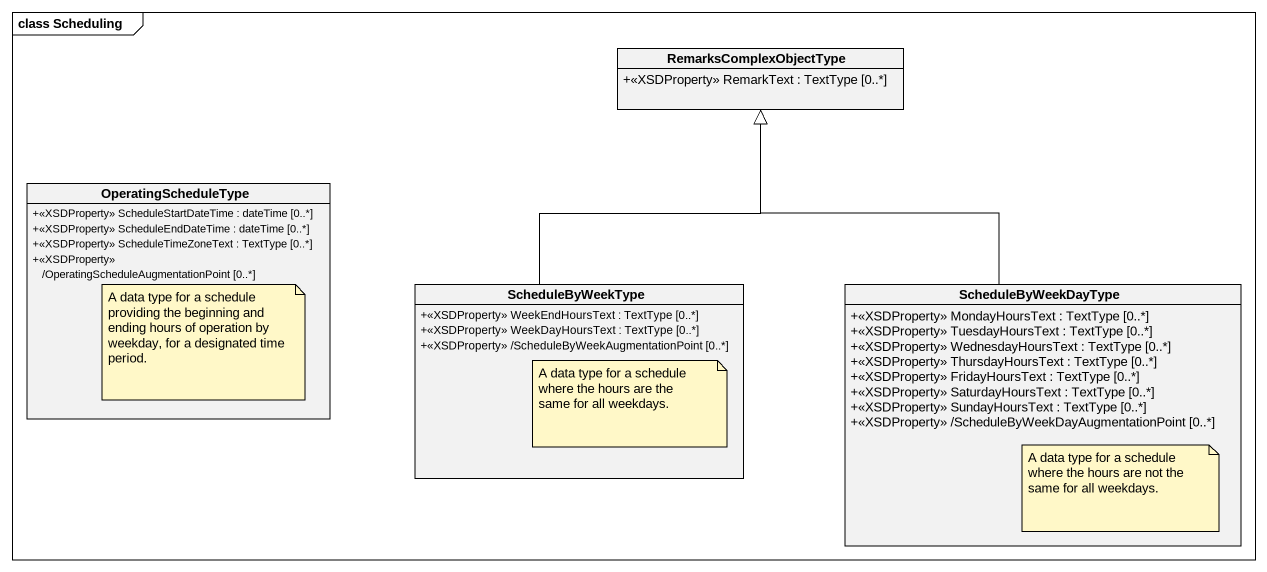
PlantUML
@startuml
mainframe class Scheduling
hide circle
hide empty members
skinparam classAttributeIconSize 0
class RemarksComplexObjectType {
  +<<XSDProperty>> RemarkText : TextType [0..*]
}
class OperatingScheduleType {
  +<<XSDProperty>> ScheduleStartDateTime : dateTime [0..*]
  +<<XSDProperty>> ScheduleEndDateTime : dateTime [0..*]
  +<<XSDProperty>> ScheduleTimeZoneText : TextType [0..*]
  +<<XSDProperty>> /OperatingScheduleAugmentationPoint [0..*]
}
class ScheduleByWeekType {
  +<<XSDProperty>> WeekEndHoursText : TextType [0..*]
  +<<XSDProperty>> WeekDayHoursText : TextType [0..*]
  +<<XSDProperty>> /ScheduleByWeekAugmentationPoint [0..*]
}
class ScheduleByWeekDayType {
  +<<XSDProperty>> MondayHoursText : TextType [0..*]
  +<<XSDProperty>> TuesdayHoursText : TextType [0..*]
  +<<XSDProperty>> WednesdayHoursText : TextType [0..*]
  +<<XSDProperty>> ThursdayHoursText : TextType [0..*]
  +<<XSDProperty>> FridayHoursText : TextType [0..*]
  +<<XSDProperty>> SaturdayHoursText : TextType [0..*]
  +<<XSDProperty>> SundayHoursText : TextType [0..*]
  +<<XSDProperty>> /ScheduleByWeekDayAugmentationPoint [0..*]
}
ScheduleByWeekType -up-|> RemarksComplexObjectType
ScheduleByWeekDayType -up-|> RemarksComplexObjectType
note bottom of OperatingScheduleType : A data type for a schedule providing the beginning and ending hours of operation by weekday, for a designated time period.
note right of ScheduleByWeekType : A data type for a schedule where the hours are the same for all weekdays.
note bottom of ScheduleByWeekDayType : A data type for a schedule where the hours are not the same for all weekdays.
@enduml
